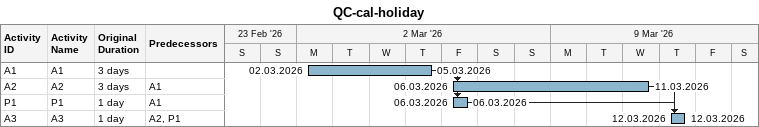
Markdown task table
QC-cal-holiday

| ID | Task | Original duration | Start | Finish | Predecessors |
|---|---|---|---|---|---|
| A1 | A1 | 3d | 2026-03-02 | 2026-03-05 |  |
| A2 | A2 | 3d | 2026-03-06 | 2026-03-11 | A1 |
| P1 | P1 | 1d | 2026-03-06 | 2026-03-06 | A1 |
| A3 | A3 | 1d | 2026-03-12 | 2026-03-12 | A2, P1 |
